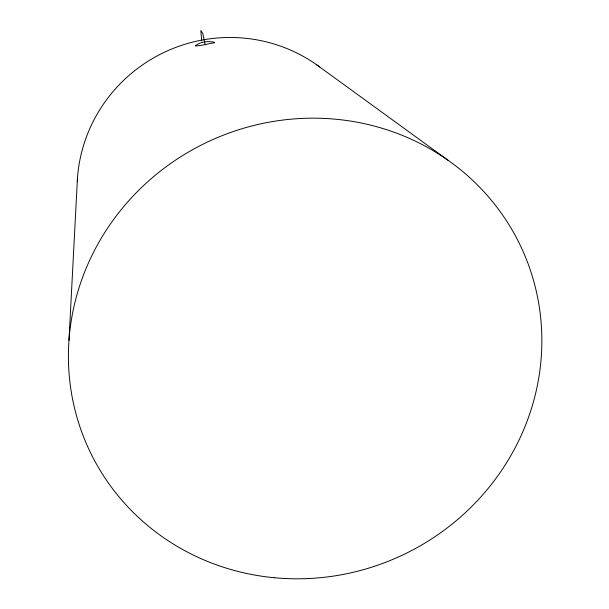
<?xml version="1.0" encoding="UTF-8"?>
<svg xmlns="http://www.w3.org/2000/svg" width="609" height="609" viewBox="0 0 609 609"><rect width="100%" height="100%" fill="white"/><g stroke="black" fill="none" stroke-linecap="round" stroke-linejoin="round"><path stroke-width="0.91" d="M68.969 340.393L77.457 178.285M316.581 64.737L448.133 160.327M205.195 44.784L202.797 33.525L200.818 30.45L201.724 40.879M77.282 181.071A151.314 148.543 -25.5 0 1 164.613 52.153A151.314 148.543 -25.5 0 1 319.596 66.914M195.519 45.561L195.413 45.957C201.815 45.698 208.278 43.65 214.672 42.721L214.756 42.417C208.308 40.719 201.023 41.61 195.519 45.561M274.674 577.766A238.583 228.398 -25.5 0 0 523.671 252.796A238.583 228.398 -25.5 0 0 117.057 214.908A238.583 228.398 -25.5 0 0 274.674 577.766"/></g></svg>
